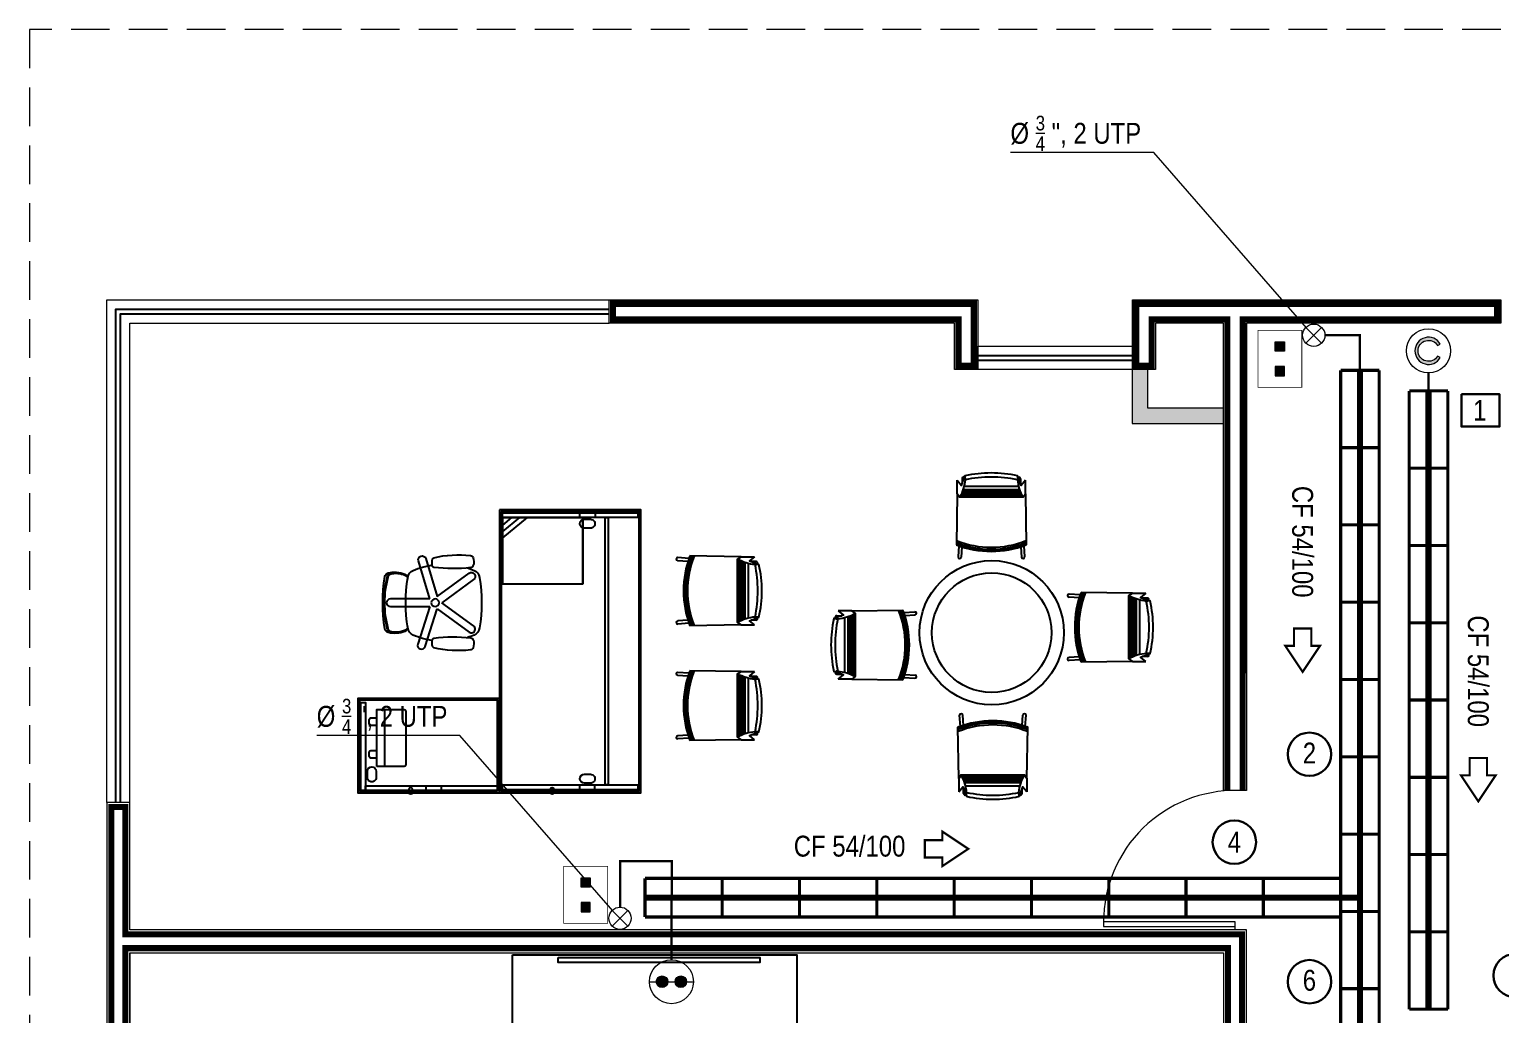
# Model space of a CAD drawing. Header units: millimetres. Extents: x 0 to 99.3, y 0 to 70.2.
# Drawn here: x 39.03 to 48.55, y 38.86 to 45.24 of the extents above; entities that cross this region are included whole.
import ezdxf

# ---------------------------------------------------------------- set-up
doc = ezdxf.new("R2010")
doc.units = ezdxf.units.MM
for name, pattern in [('DASHED', [0.75, 0.5, -0.25]), ('DOT2', [0.125, 0, -0.125]), ('HIDDEN', [0.375, 0.25, -0.125])]:
    doc.linetypes.add(name, pattern=pattern)
for name, color, linetype, lineweight in [('ARQUITECTÓNICO', 152, 'Continuous', 0), ('CRISTAL', 4, 'Continuous', 0), ('INST. VOZ Y DATOS', 40, 'Continuous', 0), ('Mobiliario', 25, 'Continuous', 20), ('TABLAROCA', 33, 'Continuous', 0), ('TEXTOS INST. VOZ Y DATOS', 1, 'Continuous', 0)]:
    doc.layers.add(name, color=color, linetype=linetype, lineweight=lineweight)
doc.layers.add('Muebles', color=2, linetype='Continuous')
doc.layers.add('VENTANAS', color=3, linetype='Continuous')
doc.styles.add('75', font='ARIALN.TTF', dxfattribs={"height": 0.135})

# ---------------------------------------------------------------- blocks, each defined once
blk = doc.blocks.new('TTRWTR')
at = {"layer": 'Muebles'}
for p, q in [((14769216.67561518, 1877575.142106367), (14769216.67561518, 1877575.111106368)), ((14769216.77561518, 1877575.111106368), (14769216.77561518, 1877575.142106367)), ((14769217.66937444, 1877575.117872858, 3.179471943115519e-05), (14769217.66937444, 1877575.14787286, 3.179471943115519e-05)), ((14769217.76937444, 1877575.117872858, 3.179471943115519e-05), (14769217.76937444, 1877575.14787286, 3.179471943115519e-05)), ((14769218.03550402, 1877574.992342193), (14769218.03550402, 1877574.622342193)), ((14769216.75444784, 1877573.381106367), (14769216.75444784, 1877573.811106367)), ((14769217.11444784, 1877573.381106367), (14769217.27444784, 1877573.513414061)), ((14769217.16444784, 1877573.381106367), (14769217.27444784, 1877573.472067906)), ((14769217.21444784, 1877573.381106367), (14769217.27444784, 1877573.430721752)), ((14769216.67261518, 1877573.381106367), (14769216.67261518, 1877573.350106368)), ((14769217.27444784, 1877573.381106367), (14769216.75444784, 1877573.381106367)), ((14769216.77261518, 1877573.381106367), (14769216.77261518, 1877573.350106368))]:
    blk.add_line(p, q, dxfattribs=at)
for points in [[(14769217.29374481, 1877573.330976738), (14769217.29374481, 1877575.161106369), (14769216.37861518, 1877575.161106369), (14769216.37861518, 1877573.330976738)], [(14769217.28244481, 1877573.342276737), (14769217.28244481, 1877575.149806367), (14769216.38991518, 1877575.149806367), (14769216.38991518, 1877573.342276737)], [(14769217.27444784, 1877575.142106367), (14769217.27444784, 1877575.111106368), (14769216.39744784, 1877575.111106368), (14769216.39744784, 1877575.142106367)], [(14769216.60994784, 1877575.111106368), (14769216.60994784, 1877573.381106367), (14769216.59094784, 1877573.381106367), (14769216.59094784, 1877575.111106368)], [(14769217.29374481, 1877575.161106369), (14769217.29374481, 1877574.550976738), (14769218.20887444, 1877574.550976738), (14769218.20887444, 1877575.161106369)], [(14769217.30504481, 1877575.149806367), (14769217.30504481, 1877574.562276738), (14769218.19757444, 1877574.562276738), (14769218.19757444, 1877575.149806367)], [(14769217.27444784, 1877573.381106367), (14769217.27444784, 1877573.811106367), (14769216.75444784, 1877573.811106367), (14769216.75444784, 1877573.381106367)]]:
    blk.add_lwpolyline(points, close=True, dxfattribs=at)
for points in [[(14769217.27444784, 1877575.142106367), (14769217.27444784, 1877575.111106368), (14769216.39744784, 1877575.111106368), (14769216.39744784, 1877575.142106367), (14769217.27444784, 1877575.142106367)], [(14769217.27444784, 1877573.381106367), (14769217.27444784, 1877573.350106368), (14769216.39744784, 1877573.350106368), (14769216.39744784, 1877573.381106367), (14769217.27444784, 1877573.381106367)]]:
    blk.add_lwpolyline(points, dxfattribs=at)
for points in [[(14769216.74344784, 1877575.100106368, -0.9999999999997548), (14769216.74344784, 1877575.042106368), (14769216.70444784, 1877575.042106368, -1.000000000000245), (14769216.70444784, 1877575.100106368)], [(14769218.08550403, 1877574.992342193), (14769218.08550403, 1877574.622342193), (14769217.90950403, 1877574.622342193, -0.4142135623731124), (14769217.89950402, 1877574.632342193), (14769217.89950402, 1877574.982342193, -0.414213562373095), (14769217.90950403, 1877574.992342193)], [(14769216.74344784, 1877573.450106367, -0.9999999999997548), (14769216.74344784, 1877573.392106367), (14769216.70444784, 1877573.392106367, -1.000000000000245), (14769216.70444784, 1877573.450106367)]]:
    blk.add_lwpolyline(points, format="xyb", close=True, dxfattribs=at)
at = {"layer": 'Muebles', "elevation": 3.179471943115519e-05}
for points in [[(14769218.15887444, 1877575.14787286), (14769218.15887444, 1877575.117872858), (14769217.27987444, 1877575.117872858), (14769217.27987444, 1877575.14787286)], [(14769218.18987444, 1877575.14787286), (14769218.18987444, 1877574.577872859), (14769218.15887444, 1877574.577872859), (14769218.15887444, 1877575.14787286)]]:
    blk.add_lwpolyline(points, close=True, dxfattribs=at)
blk.add_lwpolyline([(14769218.14787444, 1877575.023106368, -0.9999999999997548), (14769218.08987444, 1877575.023106368), (14769218.08987444, 1877575.062106367, -1.000000000000245), (14769218.14787444, 1877575.062106367)], format="xyb", close=True, dxfattribs=at)
at = {"layer": 'Muebles'}
for points in [[(14769218.08550403, 1877574.937342193), (14769218.12550403, 1877574.937342193, -0.4142135623730689), (14769218.13550403, 1877574.927342193), (14769218.13550403, 1877574.897342192, -0.4142135623730949), (14769218.12550403, 1877574.887342192), (14769218.08550403, 1877574.887342192)], [(14769218.08550403, 1877574.727342192), (14769218.12550403, 1877574.727342192, -0.4142135623730689), (14769218.13550403, 1877574.717342192), (14769218.13550403, 1877574.687342193, -0.4142135623730949), (14769218.12550403, 1877574.677342193), (14769218.08550403, 1877574.677342193)]]:
    blk.add_lwpolyline(points, format="xyb", dxfattribs=at)
for centre in [(14769216.95222335, 1877575.161106369), (14769216.95222335, 1877575.137505185), (14769217.86722335, 1877575.161106369), (14769217.86722335, 1877575.137505185)]:
    blk.add_circle(centre, 0.009999999999999998, dxfattribs=at)
blk = doc.blocks.new('DGWR')
at = {"layer": 'Muebles', "ltscale": 0.0013}
for points in [[(1950.26457051292, 1387.975705203625), (1950.083557159395, 1388.15671855715, -0.9999999999999998), (1950.118867633343, 1388.192029031098), (1950.299368033269, 1388.011528631172)], [(1950.299368033269, 1388.011528631172), (1950.415256423744, 1388.238972403785, -0.9999999999999998), (1950.459750216615, 1388.216301683972), (1950.34386182614, 1387.98885791136)], [(1950.26457051292, 1387.975705203625), (1950.038889623888, 1387.85491085357, 0.9999999999999998), (1950.0615603437, 1387.810417060699), (1950.286843260805, 1387.930998398653)], [(1950.286728279133, 1387.931724364353), (1950.326660697055, 1387.679601000212, 0.9999999999999998), (1950.375982446397, 1387.687412797877), (1950.336050028475, 1387.939536162018)], [(1950.34386182614, 1387.98885791136), (1950.595985190281, 1387.948925493438, -0.9999999999999998), (1950.588173392616, 1387.899603744096), (1950.336050028475, 1387.939536162018)]]:
    blk.add_lwpolyline(points, format="xyb", dxfattribs=at)
blk.add_circle((1950.306013145268, 1387.969573045226), 0.0249682755756012, dxfattribs=at)
at = {"layer": 'Muebles'}
for centre, radius, start, end in [((1950.769212289739, 1387.506373900756), 0.9946310600193096, 125.2174416849403, 144.7825583151173), ((1950.590121857113, 1387.68546433338), 0.7314208982906903, 121.1599887002865, 148.8400112997536), ((1950.546062464021, 1387.729523726473), 0.6650936655240552, 120.5087086425054, 149.4912913575237), ((1950.212905892517, 1388.294479046969), 0.0299619306907215, 59.92347491132853, 125.2174416849115), ((1950.223625568101, 1388.276722747618), 0.0299619306907215, 54.70145208761179, 120.5087086425232), ((1950.226592971262, 1388.285382864823), 0.0299619306907215, 52.86195460917522, 119.887318649999), ((1950.146038255061, 1388.179017314829), 0.1633886616246265, 21.71370480914915, 59.92347491134637), ((1950.155475467406, 1388.180465736139), 0.1479019513945703, 14.98015599668005, 54.70145208762997), ((1950.934651223674, 1387.340934966819), 1.078787390681963, 126.2930588514691, 143.7069411485414), ((1950.269997572715, 1388.228381067668), 0.0299619306907215, 306.8314124387776, 21.71370480912008), ((1950.331570067999, 1388.162138967667), 0.0599238613814429, 68.20390682543373, 126.2930588514768), ((1950.168515182122, 1387.754392039395), 0.4990644463002027, 53.46512542838678, 68.20390682542161), ((1950.53758021562, 1388.105760137164), 0.0874185069690891, 119.1368019859077, 151.445463534928), ((1950.499879235559, 1388.173393164088), 0.0099873102302405, 58.46520434299956, 119.1368019858964), ((1950.141962400389, 1387.590121370229), 0.6943194272682716, 38.63666321908459, 58.46520434298846), ((1950.469567553333, 1388.142771864994), 0.0099873102302405, 151.445463534928, 218.1708974900703), ((1951.274021978781, 1388.77515369858), 1.033243732674346, 218.1708974901172, 231.3817074251284), ((1949.981107143524, 1388.062680297976), 0.0299619306907215, 144.7825583151067, 210.0765250887006), ((1950.096568875664, 1388.129547935433), 0.1633886616246265, 210.0765250887475, 248.2862951908678), ((1949.99020332567, 1388.048993219232), 0.0299619306907215, 150.1126813500301, 217.1380453908248), ((1949.998863442876, 1388.051960622392), 0.0299619306907215, 149.4912913574767, 215.2985479123882), ((1950.095120454354, 1388.120110723087), 0.1479019513945703, 215.29854791237, 255.01984400332), ((1950.600980896212, 1388.050307331724), 0.0981968847866752, 301.2934894659714, 329.976555226954), ((1950.668707354765, 1388.011168483399), 0.019974620460481, 329.9765552269249, 38.63666321901127), ((1950.047205122826, 1388.005588617778), 0.0299619306907215, 248.2862951908799, 323.1685875612405), ((1950.113447222826, 1387.944016122494), 0.0599238613814429, 143.7069411485309, 201.7960931745663), ((1950.521194151098, 1388.107071008371), 0.4990644463002763, 201.7960931745905, 216.534874571621), ((1950.168515182122, 1387.754392039395), 0.4990644463002027, 21.79609317457839, 26.97926342809395), ((1950.576262110393, 1387.917446925272), 0.0599238613814429, 323.7069411485232, 21.79609317456628), ((1950.641611262456, 1387.983465009988), 0.019974620460481, 231.3817074251468, 301.2934894659423), ((1950.169826053329, 1387.738005974873), 0.0874185069690891, 118.5545364650719, 150.8631980140922), ((1950.132814325499, 1387.806018637161), 0.0099873102302405, 51.82910250992972, 118.5545364650719), ((1949.500432491914, 1387.001564211712), 1.033243732674346, 38.61829257487155, 51.82910250988284), ((1949.755058109547, 1388.520528080947), 1.078787390681963, 306.2930588514586, 323.7069411485309), ((1950.102193026406, 1387.775706954934), 0.0099873102302405, 150.8631980141036, 211.5347956570004), ((1950.685464820264, 1388.133623790104), 0.6943194272682716, 211.5347956570115, 231.3633367809154), ((1950.225278858769, 1387.674605294281), 0.0981968847866752, 300.023444773046, 328.7065105340286), ((1950.521194151098, 1388.107071008371), 0.4990644463002763, 243.0207365719644, 248.2039068254216), ((1950.292121180506, 1387.633974928037), 0.019974620460481, 328.7065105340578, 38.61829257485322), ((1950.358139265221, 1387.699324080099), 0.0599238613814429, 248.2039068254337, 306.2930588514691), ((1950.264417707095, 1387.606878835729), 0.019974620460481, 231.3633367809887, 300.0234447730751)]:
    blk.add_arc(centre, radius, start, end, dxfattribs=at)
blk = doc.blocks.new('FRRGT')
at = {"layer": 'Muebles'}
for p, q in [((1952.040634336983, 1387.544310144189), (1951.996930152476, 1387.594291158003)), ((1952.059105914466, 1387.553530449315), (1952.011966939421, 1387.607439560984)), ((1952.304800554011, 1387.322754465865), (1952.074218306561, 1387.560525058963)), ((1951.988200775605, 1387.037851355088), (1952.277658385795, 1387.327308965278)), ((1951.761979291568, 1387.256403826417), (1951.708070179899, 1387.303542801462)), ((1951.771199596694, 1387.2748754039), (1951.72121858288, 1387.318579588407)), ((1951.992755275018, 1387.010709186872), (1951.75498468192, 1387.241291434322)), ((1951.992092380674, 1387.03617960696), (1952.279330133922, 1387.323417360209)), ((1951.99877737373, 1387.034704371597), (1952.280805369286, 1387.316732367153)), ((1952.006418302228, 1387.032145014081), (1952.283364726802, 1387.309091438655)), ((1952.015351760312, 1387.028838130517), (1952.286671610366, 1387.300157980572)), ((1952.026173864751, 1387.024359807897), (1952.291149932986, 1387.289335876132)), ((1952.037998567241, 1387.01884402377), (1952.296665717113, 1387.277511173642)), ((1952.057753793317, 1387.008056792711), (1952.307452948172, 1387.257755947566)), ((1952.351212333215, 1387.23175470824), (1952.328198674206, 1387.254768367249)), ((1952.083755032643, 1386.964297407668), (1952.060741373634, 1386.987311066677))]:
    blk.add_line(p, q, dxfattribs=at)
for points in [[(1952.366458710512, 1387.261107343887), (1952.323327518311, 1387.265143220713), (1952.351239666395, 1387.205694405585), (1952.332638219064, 1387.22228756971, -0.1067697996425078), (1952.277658385795, 1387.327308965278), (1952.304800554011, 1387.322754465865)], [(1952.054402396996, 1386.94905103037), (1952.050366520169, 1386.992182222572), (1952.109815335298, 1386.964270074488), (1952.093222171173, 1386.982871521819, 0.1067697996425078), (1951.988200775605, 1387.037851355088), (1951.992755275018, 1387.010709186872)]]:
    blk.add_lwpolyline(points, format="xyb", close=True, dxfattribs=at)
for centre, radius, start, end in [((1952.004448545948, 1387.600865359494), 0.0099873102302405, 41.16695958725601, 221.166959587256), ((1952.332202568238, 1386.983307172645), 0.6322470779360132, 114.0819847990702, 155.9180152009297), ((1952.332202568238, 1386.983307172645), 0.6289895526653402, 113.9888670000823, 156.0111329999177), ((1952.332202568238, 1386.983307172645), 0.6244176785367329, 113.8564570242932, 156.1435429757068), ((1952.332202568238, 1386.983307172645), 0.6177394361960272, 113.6593398590137, 156.3406601409863), ((1952.332202568238, 1386.983307172645), 0.6056444374644957, 113.2906866780916, 156.7093133219084), ((1951.714644381389, 1387.311061194935), 0.0099873102302405, 48.83304041275259, 228.833040412744), ((1952.344150238425, 1387.224692613451), 0.0099873102302405, 285.6007738618679, 45), ((1951.658939883882, 1387.656569857001), 0.8010384689305805, 302.7964797457443, 327.2035202542557), ((1951.693206209938, 1387.622303530945), 0.7788268056189598, 302.3384069820636, 327.6615930179364), ((1952.344150238425, 1387.224692613451), 0.0099873102302405, 209.5287545503254, 247.0030127580904), ((1952.090817127432, 1386.971359502458), 0.0099873102302405, 225, 344.3992261381322), ((1952.090817127432, 1386.971359502458), 0.0099873102302405, 22.99698724190974, 60.47124544967456)]:
    blk.add_arc(centre, radius, start, end, dxfattribs=at)
blk = doc.blocks.new('A$C0CAD12BB')
at = {"layer": 'TABLAROCA'}
blk.add_hatch(color=256, dxfattribs=at).paths.add_polyline_path([(0, -0.3499999999999091), (0.5890764320715789, -0.3499999999999091), (0.589076432071579, -0.25), (0.09999999999990905, -0.25), (0.09999999999990906, 1.387778780781446e-17), (0, 0)])
blk.add_lwpolyline([(0.09999999999990905, 0), (0, 0), (0, -0.3499999999999091), (0.5890764320715789, -0.3499999999999091), (0.5890764320715789, -0.25), (0.09999999999990905, -0.25), (0.09999999999990905, -2.273736754432321e-13)], dxfattribs=at)

msp = doc.modelspace()

# ---------------------------------------------------------------- hatches: boundary and pattern name
at = {"layer": 'INST. VOZ Y DATOS'}
for points in [[(47.08848567547011, 43.21605566832613), (47.14878669667723, 43.21605566832613), (47.14878669667723, 43.15575464711901), (47.08848567547011, 43.15575464711901)], [(47.08848567547011, 42.9950112794063), (47.14878669667723, 42.9950112794063), (47.14878669667723, 43.05531230061342), (47.08848567547011, 43.05531230061342)], [(42.59776260882745, 39.74836575220161), (42.65806363003458, 39.74836575220161), (42.65806363003458, 39.68806473099448), (42.59776260882745, 39.68806473099448)], [(42.59776260882745, 39.52732136328177), (42.65806363003458, 39.52732136328177), (42.65806363003458, 39.5876223844889), (42.59776260882745, 39.5876223844889)]]:
    msp.add_hatch(color=256, dxfattribs=at).paths.add_polyline_path(points)
h = msp.add_hatch(color=104, dxfattribs=at)
edge = h.paths.add_edge_path()
edge.add_line((48.15618279131104, 43.11328336346378), (48.13886228323554, 43.12328336346377))
edge.add_arc((48.0801796772962, 43.15716378179968), 0.0677608366716948, 30.000000000062585, 329.99999999993736, ccw=False)
edge.add_line((48.13886228323554, 43.19104420013559), (48.15618279131104, 43.20104420013558))
edge.add_arc((48.08017967729575, 43.15716378179968), 0.08776083667192032, 29.99999999995654, 330.0000000000435)
h = msp.add_hatch(color=256, dxfattribs=at)
edge = h.paths.add_edge_path()
edge.add_arc((43.12208814174255, 39.07624024143706), 0.03735967544893359, 0, 360)
h = msp.add_hatch(color=256, dxfattribs=at)
edge = h.paths.add_edge_path()
edge.add_arc((43.24365260732702, 39.07624024143706), 0.03735967544893359, 0, 360)

# ---------------------------------------------------------------- linework, layer by layer
at = {"layer": 'ARQUITECTÓNICO'}
for p, q in [((39.67972979682509, 39.41274988778241), (39.67972979682509, 40.23635487961656)), ((46.90333517556928, 39.41274988036776), (39.67972979682509, 39.41274988778241)), ((46.90333517556883, 32.97821520618891), (46.90333517556928, 39.41274988036776))]:
    msp.add_line(p, q, dxfattribs=at)
at = {"layer": 'ARQUITECTÓNICO', "linetype": 'HIDDEN'}
msp.add_lwpolyline([(52.29878769074821, 37.81023529610502), (52.29878769074821, 45.23635480431312), (39.02972979682454, 45.23635480431312), (39.02972979682454, 32.10639160092501), (39.52972979682454, 32.10639160092501)], dxfattribs=at)
at = {"layer": 'ARQUITECTÓNICO'}
for points in [[(39.52972979682454, 40.23635487961656), (39.52972979682454, 43.48635487961656), (42.77972979682454, 43.48635487961656)], [(46.7533351759198, 43.33635487963693), (46.31425874378692, 43.33635487963693), (46.31425874378692, 43.03635487965744), (46.16425874378638, 43.03635487965744), (46.16425874378638, 43.33635487963693), (46.16425874378638, 43.48635487963702), (48.54878769074821, 43.48635487963702), (48.54878769074821, 43.33635487963693), (46.90333517556883, 43.33635487963693), (46.90333517556883, 43.33564739816393)], [(46.75333517581203, 40.31289744745504), (46.7533351759198, 43.33635487963693), (46.31425874378692, 43.33635487963693), (46.31425874378692, 43.03635487965744), (46.16425874378638, 43.03635487965744), (46.16425874378638, 43.33635487963693), (46.16425874378638, 43.48635487963702), (48.54878769074821, 43.48635487963702), (48.54878769074821, 43.33635487963693), (46.90333517556883, 43.33635487963693), (46.90333517556928, 40.31274988036762)], [(46.90333517556883, 43.46135487963693), (46.90333517556883, 43.48635487963702)], [(39.67972979682509, 40.23635487961656), (39.67972979682509, 43.33635487961647), (42.77972979682454, 43.33635487961647)], [(46.77833517580711, 41.06296769319351), (46.77833517580711, 43.36135487963679)], [(46.90333517556883, 41.07220910711794), (46.90333517556883, 43.33635487963693)], [(46.90333517556928, 40.31274988036762), (46.75333517581203, 40.31289744745504)], [(39.67972979682509, 39.41774988052111), (39.67972979682509, 40.23635487961656), (39.52972979682454, 40.23635487961656), (39.52972979682454, 38.17137327792238), (39.67972979682509, 38.17137327792238), (39.67972979682509, 39.26274988093155)], [(39.67972979682509, 39.26274988093155), (39.67972979682509, 38.17137327792238)], [(39.67972979682509, 39.26274988093155), (46.75333517578019, 39.26274988093155), (46.75333517578019, 33.49034724054673)]]:
    msp.add_lwpolyline(points, dxfattribs=at)
for points in [[(42.77972979682454, 43.33635487961647), (42.77972979682454, 43.48635487961656), (45.16425874378638, 43.48635487961656), (45.16425874378638, 43.33635487961647), (45.16425874378638, 43.03635487961628), (45.01425874378674, 43.03635487961628), (45.01425874378674, 43.33635487961647)], [(45.16425874378638, 43.18635487961637), (46.16425874378638, 43.18635487961637), (46.16425874378638, 43.03635487965744), (45.16425874378638, 43.03635487965744)]]:
    msp.add_lwpolyline(points, close=True, dxfattribs=at)
at = {"layer": 'ARQUITECTÓNICO', "const_width": 0.04}
msp.add_lwpolyline([(42.80472979682509, 43.36135487961633), (42.80472979682509, 43.46135487961647), (45.13925874378674, 43.46135487961647), (45.13925874378674, 43.33635487961647), (45.13925874378674, 43.06135487961637), (45.03925874378683, 43.06135487961637), (45.03925874378683, 43.36135487961633)], close=True, dxfattribs=at)
for points in [[(46.77833517591989, 43.33564739816393), (46.7783351759208, 43.36135487963679), (46.28925874378638, 43.36135487963679), (46.28925874378638, 43.0613548796573), (46.18925874378692, 43.0613548796573), (46.18925874378692, 43.33635487963693), (46.18925874378692, 43.46135487963693), (48.52378769074858, 43.46135487963693), (48.52378769074858, 43.36135487963679), (46.87833517556919, 43.36135487963702), (46.87833517556919, 43.33564739816393)], [(46.77833517581166, 40.31287285294047), (46.7783351759208, 43.36135487961633), (46.28925874378638, 43.36135487961633), (46.28925874378638, 43.06135487963684), (46.18925874378692, 43.06135487963684), (46.18925874378692, 43.33635487961647), (46.18925874378692, 43.46135487961647), (48.52378769074858, 43.46135487961647), (48.52378769074858, 43.36135487961633), (46.87833517556919, 43.36135487961656), (46.87833517556919, 40.31252972085349)], [(46.77833517581166, 40.31287285294047), (46.7783351759208, 43.36135487963702), (46.28925874378638, 43.36135487963702), (46.28925874378638, 43.0613548796573), (46.18925874378692, 43.0613548796573), (46.18925874378692, 43.33635487963693), (46.18925874378692, 43.46135487963693), (48.52378769074858, 43.46135487963693), (48.52378769074858, 43.36135487963702), (46.87833517556919, 43.36135487963702), (46.87833517556919, 40.31252972085349)]]:
    msp.add_lwpolyline(points, dxfattribs=at)
msp.add_lwpolyline([(46.78333517556803, 33.46034724054675), (46.31576158244025, 33.46034724054675), (46.23969556526208, 33.38428122336882), (46.7812250909692, 32.84275169766192, -0.03836534646438277), (46.80614653401744, 32.81783025461345), (46.91799928538103, 32.70597750324987), (47.07023698832336, 32.85821520619061), (47.39965928798074, 32.85821520619061), (47.39965928798074, 32.94821520618893), (46.87333517556908, 32.94821520618893), (46.87333517556908, 39.38274988039848), (39.64972979682489, 39.38274988781313), (39.64972979682489, 40.20635487961658), (39.55972979682474, 40.20635487961658), (39.55972979682474, 38.20137327792236), (39.64972979682489, 38.20137327792236), (39.64972979682489, 39.29274988093152), (46.78333517577994, 39.29274988093152), (46.78333517556803, 33.46034724054675)], format="xyb", dxfattribs=at)
at = {"layer": 'CRISTAL'}
msp.add_lwpolyline([(46.82833517556355, 39.41274988044461), (46.82833517556355, 39.46274988044456), (45.97833517556319, 39.46274988044433), (45.97833517556319, 39.43274988044459), (46.82833517556355, 39.43274988044527)], dxfattribs=at)
msp.add_arc((46.82839675399828, 39.46276092944345), 0.8500615785066996, 88.93657782810267, 180.0007447236955, dxfattribs=at)
at = {"layer": 'INST. VOZ Y DATOS', "color": 6}
for points in [[(47.28695510158195, 43.30903420225377), (47.38877847760796, 43.2072108257621)], [(47.28695510158195, 43.2072108257621), (47.38877847760796, 43.30903420225377)], [(42.79950130004272, 39.53753693544218), (42.90132467606873, 39.43571355895051)], [(42.79950130004272, 39.43571355895051), (42.90132467606873, 39.53753693544218)]]:
    msp.add_lwpolyline(points, dxfattribs=at)
at = {"layer": 'INST. VOZ Y DATOS', "const_width": 0.005}
for points in [[(47.26072304447734, 42.9212941762994), (46.97654932767045, 42.9212941762994), (46.97654932767045, 43.28977277143304), (47.26072304447734, 43.28977277143304)], [(42.76999997783423, 39.45360426017487), (42.4858262610278, 39.45360426017487), (42.4858262610278, 39.82208285530851), (42.76999997783423, 39.82208285530851)]]:
    msp.add_lwpolyline(points, close=True, dxfattribs=at)
at = {"layer": 'INST. VOZ Y DATOS'}
for points in [[(47.08848567547011, 43.21605566902463), (47.14878669667723, 43.21605566902463), (47.14878669667723, 43.15575464758467), (47.08848567547011, 43.15575464758467)], [(47.08848567547011, 42.99501127870781), (47.14878669667723, 42.99501127870781), (47.14878669667723, 43.05531230014776), (47.08848567547011, 43.05531230014776)], [(42.59776260882745, 39.7483657529001), (42.65806363003458, 39.7483657529001), (42.65806363003458, 39.68806473146014), (42.59776260882745, 39.68806473146014)], [(42.59776260882745, 39.52732136258328), (42.65806363003458, 39.52732136258328), (42.65806363003458, 39.58762238402323), (42.59776260882745, 39.58762238402323)]]:
    msp.add_lwpolyline(points, close=True, dxfattribs=at)
at = {"layer": 'INST. VOZ Y DATOS', "color": 6, "linetype": 'DASHED', "ltscale": 0.01, "const_width": 0.015}
for points in [[(47.40986679029356, 43.25812251400794), (47.63663692303226, 43.25812251400794), (47.63663692303226, 43.03084515859473)], [(48.08017967729575, 42.89841383537851), (48.08017967729575, 43.01498208744033)], [(42.85041298875421, 39.55862524719646), (42.85041298875421, 39.85491649988126), (43.18533363614642, 39.85491649988126), (43.18533363614642, 39.61990617590368)], [(43.18287037453501, 39.21842193649491), (43.18287037453501, 39.61990617590368)]]:
    msp.add_lwpolyline(points, dxfattribs=at)
at = {"layer": 'INST. VOZ Y DATOS', "color": 104}
msp.add_lwpolyline([(48.15618279131104, 43.11328336346378), (48.13886228323554, 43.12328336346377, -3.732050807566289), (48.13886228323554, 43.19104420013559), (48.15618279131104, 43.20104420013558, 3.732050807565652)], format="xyb", close=True, dxfattribs=at)
at = {"layer": 'INST. VOZ Y DATOS', "const_width": 0.02}
for points in [[(47.51163692303226, 32.03084515859473), (47.51163692303226, 43.03084515859473)], [(47.76163692303226, 43.03084515859473), (47.51163692303226, 43.03084515859473)], [(47.76163692303226, 31.9272917680014), (47.76163692303226, 43.03084515859473)], [(47.76163692303226, 42.53084515859473), (47.51163692303226, 42.53084515859473)], [(47.76163692303226, 42.03084515859473), (47.51163692303226, 42.03084515859473)], [(47.76163692303226, 41.53084515859473), (47.51163692303226, 41.53084515859473)], [(47.76163692303226, 41.03084515859473), (47.51163692303226, 41.03084515859473)], [(47.76163692303226, 40.53084515859473), (47.51163692303226, 40.53084515859473)], [(47.76163692303226, 40.03084515859473), (47.51163692303226, 40.03084515859473)], [(47.51163692303226, 39.74490617590368), (43.01163692303226, 39.74490617590368)], [(43.01163692303226, 39.74490617590368), (43.01163692303226, 39.49490617590368)], [(43.51163692303226, 39.74490617590368), (43.51163692303226, 39.49490617590368)], [(44.01163692303226, 39.74490617590368), (44.01163692303226, 39.49490617590368)], [(44.51163692303226, 39.74490617590368), (44.51163692303226, 39.49490617590368)], [(45.01163692303226, 39.74490617590368), (45.01163692303226, 39.49490617590368)], [(45.51163692303226, 39.74490617590368), (45.51163692303226, 39.49490617590368)], [(46.01163692303226, 39.74490617590368), (46.01163692303226, 39.49490617590368)], [(46.51163692303226, 39.74490617590368), (46.51163692303226, 39.49490617590368)], [(47.01163692303226, 39.74490617590368), (47.01163692303226, 39.49490617590368)], [(47.51163692303226, 39.49490617590368), (43.01163692303226, 39.49490617590368)], [(47.76163692303226, 39.53084515859473), (47.51163692303226, 39.53084515859473)], [(47.76163692303226, 39.03084515859473), (47.51163692303226, 39.03084515859473)]]:
    msp.add_lwpolyline(points, dxfattribs=at)
at = {"layer": 'INST. VOZ Y DATOS', "color": 6, "const_width": 0.04}
for points in [[(47.63663692303226, 31.97906846329806), (47.63663692303226, 43.03084515859473)], [(47.63663692303226, 39.61990617590368), (43.01163692303226, 39.61990617590368)]]:
    msp.add_lwpolyline(points, dxfattribs=at)
at = {"layer": 'INST. VOZ Y DATOS', "color": 20, "const_width": 0.02}
for points in [[(47.95517967729575, 38.89841383537851), (47.95517967729575, 42.89841383537851)], [(48.20517967729575, 42.89841383537851), (47.95517967729575, 42.89841383537851)], [(48.20517967729575, 38.89841383537851), (48.20517967729575, 42.89841383537851)], [(48.20517967729575, 42.39841383537851), (47.95517967729575, 42.39841383537851)], [(48.20517967729575, 41.89841383537851), (47.95517967729575, 41.89841383537851)], [(48.20517967729575, 41.39841383537851), (47.95517967729575, 41.39841383537851)], [(48.20517967729575, 40.89841383537851), (47.95517967729575, 40.89841383537851)], [(48.20517967729575, 40.39841383537851), (47.95517967729575, 40.39841383537851)], [(48.20517967729575, 39.89841383537851), (47.95517967729575, 39.89841383537851)], [(48.20517967729575, 39.39841383537851), (47.95517967729575, 39.39841383537851)], [(48.20517967729575, 38.89841383537851), (47.95517967729575, 38.89841383537851)]]:
    msp.add_lwpolyline(points, dxfattribs=at)
at = {"layer": 'INST. VOZ Y DATOS', "color": 104, "linetype": 'DOT2', "ltscale": 0.5, "const_width": 0.04}
msp.add_lwpolyline([(48.08017967729575, 38.89841383537851), (48.08017967729575, 42.89841383537851)], dxfattribs=at)
at = {"layer": 'INST. VOZ Y DATOS'}
msp.add_lwpolyline([(43.04068868026025, 39.07624024213555), (43.32505206880978, 39.07624024213555)], dxfattribs=at)
at = {"layer": 'INST. VOZ Y DATOS', "color": 6}
for centre in [(47.33786679029345, 43.25812251400794), (42.85041298875421, 39.48662524719634)]:
    msp.add_circle(centre, 0.072, dxfattribs=at)
at = {"layer": 'INST. VOZ Y DATOS', "color": 104, "ltscale": 0.5}
msp.add_circle((48.08017967729575, 43.15716378179968), 0.1421816943593148, dxfattribs=at)
at = {"layer": 'INST. VOZ Y DATOS', "ltscale": 0.5}
msp.add_circle((43.18287037453501, 39.07624024213555), 0.1421816943593148, dxfattribs=at)
at = {"layer": 'INST. VOZ Y DATOS'}
for centre in [(43.12208814174255, 39.07624024213555), (43.24365260732702, 39.07624024213555)]:
    msp.add_circle(centre, 0.03735967544893359, dxfattribs=at)
at = {"layer": 'Muebles'}
for points in [[(42.15487538339221, 39.25063093305062), (43.99293545631645, 39.25063093305062), (43.99293545631645, 38.3467335131852), (42.15487538339221, 38.3467335131852)], [(42.44936973190306, 39.23280685905797), (43.7542398958185, 39.23280685905797), (43.7542398958185, 39.20028535008532), (42.44936973190306, 39.20028535008532)]]:
    msp.add_lwpolyline(points, close=True, dxfattribs=at)
for radius in [0.4665393775752724, 0.3865393775752724]:
    msp.add_circle((45.25468447018056, 41.33395382048775), radius, dxfattribs=at)
at = {"layer": 'TEXTOS INST. VOZ Y DATOS'}
for points in [[(47.29084377156232, 43.30514553295416), (46.3023651625972, 44.44073658138677), (45.37550880008894, 44.44073658138677)], [(42.80338997072158, 39.53364826614279), (41.81491136175646, 40.66923931457541), (40.8880549992482, 40.66923931457541)]]:
    msp.add_lwpolyline(points, dxfattribs=at)
at = {"layer": 'TEXTOS INST. VOZ Y DATOS', "lineweight": 30}
msp.add_lwpolyline([(48.29332903267459, 42.87654662458954), (48.53937936431976, 42.87654662458954), (48.53937936431976, 42.66755660868967), (48.29332903267459, 42.66755660868967)], close=True, dxfattribs=at)
at = {"layer": 'TEXTOS INST. VOZ Y DATOS', "const_width": 0.01403325000000001}
for points in [[(47.26599487839212, 41.36109347916795), (47.20986187774633, 41.36109347893512), (47.20986187774633, 41.24882747950619), (47.15372887710055, 41.24882747927336), (47.26599487559815, 41.08042847803449), (47.37826087782105, 41.2488274788077), (47.32212787717526, 41.24882747834204), (47.32212787717526, 41.36109347823663)], [(48.40229588105558, 40.52334381987271), (48.34616288040979, 40.52334381963988), (48.34616288040979, 40.41107782021095), (48.29002987976401, 40.41107781997812), (48.40229587826161, 40.24267881873925), (48.51456188048451, 40.41107781951246), (48.45842887983872, 40.4110778190468), (48.45842887983872, 40.52334381894138)], [(44.82242390272768, 39.93561164372204), (44.82242390296051, 39.87947864307625), (44.93468990238944, 39.87947864307625), (44.93468990262227, 39.82334564243047), (45.10308890386113, 39.93561164092807), (44.93468990308793, 40.04787764315097), (44.93468990355359, 39.99174464250518), (44.822423903659, 39.99174464250518)]]:
    msp.add_lwpolyline(points, close=True, dxfattribs=at)
at = {"layer": 'TEXTOS INST. VOZ Y DATOS', "lineweight": 30}
for centre in [(47.3097541905081, 40.54730084510652), (46.8240710597438, 39.97937233491143), (47.3097541905081, 39.07633472845214), (48.64116978341099, 39.11553163432632)]:
    msp.add_circle(centre, 0.1404577247078833, dxfattribs=at)
at = {"layer": 'VENTANAS'}
for points in [[(39.58972979682494, 40.23635487961656), (39.58972979682494, 43.42635487961638), (42.77972979682454, 43.42635487961638)], [(39.61972979682469, 40.23635487961656), (39.61972979682469, 43.39635487961641), (42.77972979682454, 43.39635487961641)], [(45.16425874378638, 43.12635487963689), (46.16425874378638, 43.12635487963689)], [(45.16425874378638, 43.09635487963692), (46.16425874378638, 43.09635487963692)]]:
    msp.add_lwpolyline(points, dxfattribs=at)

# ---------------------------------------------------------------- block references
at = {"layer": 'Mobiliario'}
for p, rotation in [((2406.5043416468, -357.2700172078928), 135), ((-355.8694420455458, -2319.647998752234, -3.179471943115519e-05), 44.99999999998736), ((-353.3384002431258, -2319.883633705246), 44.99999999999999), ((443.8518421433109, 2402.507246666008), 224.9999999999999), ((-355.8694420460924, -2320.390235649807, -3.179471943115519e-05), 44.99999999998736), ((-2315.990899746615, 439.8936301686524), 315)]:
    msp.add_blockref('FRRGT', p, dxfattribs=dict(at, rotation=rotation))
at = {"layer": 'Mobiliario', "xscale": -1, "rotation": 134.9999999999873}
msp.add_blockref('DGWR', (-355.9774711020727, 2402.044988725407, -3.179471943115519e-05), dxfattribs=at)
at = {"layer": 'Muebles', "rotation": 180}
msp.add_blockref('TTRWTR', (14769259.36347688, 1877615.460088114, -3.179471943115519e-05), dxfattribs=at)
at = {"layer": 'TABLAROCA'}
msp.add_blockref('A$C0CAD12BB', (46.1641537913074, 43.03635487961628), dxfattribs=at)

# ---------------------------------------------------------------- texts
at = {"layer": 'TEXTOS INST. VOZ Y DATOS', "char_height": 0.135, "style": '75'}
for s, insert, width, attachment_point in [('\\A1;%%C {\\H0.7x;\\S3/4;} ", 2 UTP', (46.22128565215735, 44.67776172994945), 2.199120933601989, 3), ('\\A1;%%C {\\H0.7x;\\S3/4;} ", 2 UTP', (41.73383185131661, 40.90626446313809), 2.199120933601989, 3), ('2', (47.3097541905081, 40.55536778194232), 1.385165297991489, 5), ('CF 54/100', (44.33523266272005, 40.02047884467129), 1.539072553323876, 2), ('4', (46.82407105974426, 39.97937233491143), 1.385165297991489, 5), ('6 ', (47.3097541905081, 39.08440166528794), 1.385165297991489, 5)]:
    msp.add_mtext(s, dxfattribs=dict(at, insert=insert, width=width, attachment_point=attachment_point))
at = {"layer": 'TEXTOS INST. VOZ Y DATOS', "lineweight": 30, "insert": (48.41175307756475, 42.77236686460719), "char_height": 0.135, "width": 1.385165297991489, "attachment_point": 5, "style": '75'}
msp.add_mtext('1', dxfattribs=at)
at = {"layer": 'TEXTOS INST. VOZ Y DATOS', "char_height": 0.135, "width": 1.539072553323876, "attachment_point": 2, "rotation": 270, "style": '75'}
for insert in [(47.33327046909017, 41.92245413807314), (48.46957147175362, 41.08470447877789)]:
    msp.add_mtext('CF 54/100', dxfattribs=dict(at, insert=insert))

doc.saveas('drawing.dxf')
